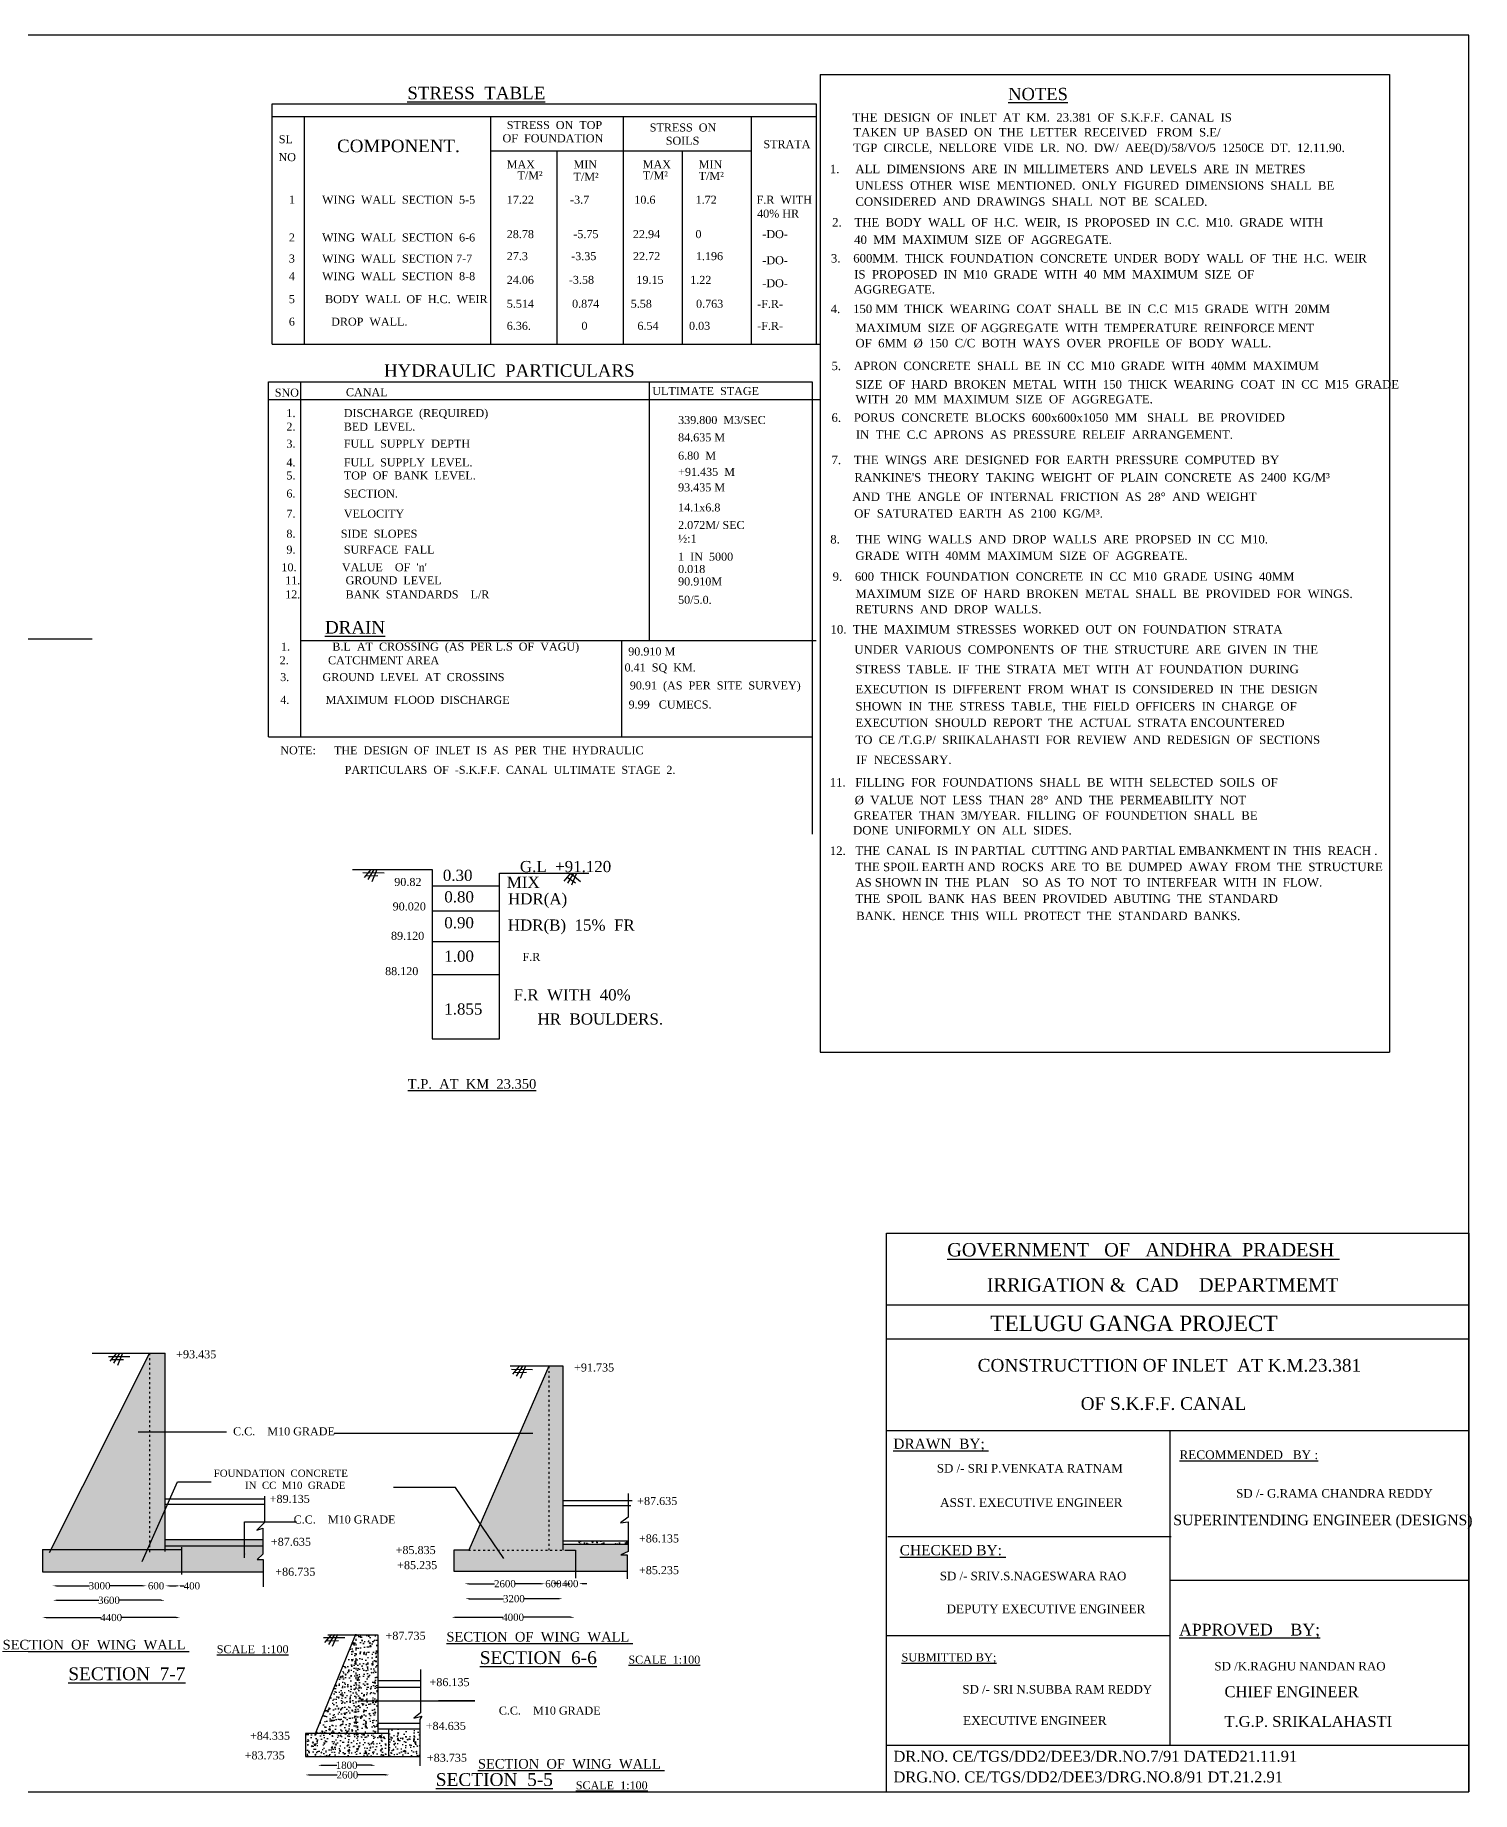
# Model space of a CAD drawing. Header units: millimetres. Extents: x 3593 to 178538, y 3198 to 112980.
# Drawn here: x 88781 to 178538, y 3198 to 112980 of the extents above; entities that cross this region are included whole.
import ezdxf

# ---------------------------------------------------------------- set-up
doc = ezdxf.new("R2010")
doc.units = ezdxf.units.MM
doc.header["$MEASUREMENT"] = 0
doc.header["$PDMODE"] = 66
doc.header["$PDSIZE"] = 170
doc.linetypes.add('ACAD_ISO03W100', pattern=[30, 12, -18])
for name, color, linetype in [('DIM', 5, 'Continuous'), ('DOT LINE', 3, 'ACAD_ISO03W100'), ('DWG. LINE', 1, 'Continuous'), ('HATCH', 2, 'Continuous'), ('RAILING', 4, 'Continuous'), ('TEXT', 7, 'Continuous')]:
    doc.layers.add(name, color=color, linetype=linetype)
doc.layers.add('TITLE', color=7, linetype='Continuous', lineweight=30)
doc.styles.get("Standard").update_dxf_attribs({"font": 'TIMES.TTF', "height": 450})
doc.dimstyles.get("Standard").update_dxf_attribs({"dimtxt": 450, "dimasz": 250, "dimexe": 0.18, "dimexo": 0.0625, "dimgap": 0.09, "dimtad": 0, "dimtih": 1, "dimtoh": 1, "dimdec": 1, "dimzin": 0, "dimdsep": 46, "dimtxsty": 'Standard', "dimcen": 0.09, "dimse1": 1, "dimse2": 1, "dimclrd": 5, "dimclre": 5, "dimclrt": 4, "dimadec": 0, "dimazin": 0, "dimtfac": 1, "dimtdec": 1, "dimtofl": 0, "dimtmove": 0, "dimatfit": 3, "dimfxl": 1, "dimtolj": 1, "dimtzin": 0, "dimarcsym": 0})
pattern_1 = [(50, (0, 0), (717.2602, -62.7521), [75, -825]), (355, (0, 0), (-138.7513, 752.192), [60, -660]), (100.4514, (59.8, -5.2), (578.5094, 689.4395), [63.74, -701.142]), (46.1842, (0, 200), (1067.241, -165.519), [112.5, -1237.5]), (96.6356, (88.9, 186.2), (934.663, 974.118), [95.61, -1051.713]), (351.1842, (0, 200), (934.662, 974.119), [90, -990]), (21, (100, 150), (596.907, -402.619), [75, -825]), (326, (100, 150), (243.3153, 725.15), [60, -660]), (71.4514, (149.74, 116.45), (840.2226, 322.5305), [63.74, -701.142]), (37.5, (0, 0), (12.15986, 332.89385), [0, -652, 0, -670, 0, -662.5]), (7.5, (0, 0), (263.0695, 394.4117), [0, -382, 0, -637, 0, -252.5]), (327.5, (-223, 0), (533.82244, -22.55487), [0, -250, 0, -780, 0, -1035]), (317.5, (-323, 0), (583.1862, 100.105), [0, -325, 0, -518, 0, -735])]

# ---------------------------------------------------------------- blocks, each defined once
blk = doc.blocks.new('*D59')
at = {"layer": 'Defpoints', "color": 0}
for p in [(89228, 14132), (97838, 14132), (97838, 14091)]:
    blk.add_point(p, dxfattribs=at)
at = {"layer": 'DIM', "color": 5, "lineweight": -2}
for p, q in [((89478, 14091), (92886, 14091)), ((97588, 14091), (94181, 14091))]:
    blk.add_line(p, q, dxfattribs=at)
at = {"layer": 'DIM', "color": 5}
for points in [[(89478, 14133), (89478, 14049), (89228, 14091)], [(97588, 14133), (97588, 14049), (97838, 14091)]]:
    blk.add_solid(points, dxfattribs=at)
at = {"layer": 'DIM', "color": 4, "insert": (93533, 14091), "char_height": 450, "attachment_point": 5}
blk.add_mtext('\\A1;4400', dxfattribs=at)
blk = doc.blocks.new('*D60')
at = {"layer": 'Defpoints', "color": 0}
for p in [(89901, 15186), (96886, 15186), (96886, 15170)]:
    blk.add_point(p, dxfattribs=at)
at = {"layer": 'DIM', "color": 5, "lineweight": -2}
for p, q in [((90151, 15170), (92755, 15170)), ((96636, 15170), (94033, 15170))]:
    blk.add_line(p, q, dxfattribs=at)
at = {"layer": 'DIM', "color": 5}
for points in [[(90151, 15212), (90151, 15129), (89901, 15170)], [(96636, 15212), (96636, 15129), (96886, 15170)]]:
    blk.add_solid(points, dxfattribs=at)
at = {"layer": 'DIM', "color": 4, "insert": (93394, 15170), "char_height": 450, "attachment_point": 5}
blk.add_mtext('\\A1;3600', dxfattribs=at)
blk = doc.blocks.new('*D61')
at = {"layer": 'Defpoints', "color": 0}
for p in [(89875, 16101), (95737, 16101), (95737, 16074)]:
    blk.add_point(p, dxfattribs=at)
at = {"layer": 'DIM', "color": 5, "lineweight": -2}
for p, q in [((90125, 16074), (92167, 16074)), ((95487, 16074), (93445, 16074))]:
    blk.add_line(p, q, dxfattribs=at)
at = {"layer": 'DIM', "color": 5}
for points in [[(90125, 16116), (90125, 16032), (89875, 16074)], [(95487, 16116), (95487, 16032), (95737, 16074)]]:
    blk.add_solid(points, dxfattribs=at)
at = {"layer": 'DIM', "color": 4, "insert": (92806, 16074), "char_height": 450, "attachment_point": 5}
blk.add_mtext('\\A1;3000', dxfattribs=at)
blk = doc.blocks.new('*D62')
at = {"layer": 'Defpoints', "color": 0}
for p in [(95737, 16074), (96936, 16074), (96936, 16074)]:
    blk.add_point(p, dxfattribs=at)
at = {"layer": 'DIM', "color": 5, "lineweight": -2}
for p, q in [((95487, 16074), (95237, 16074)), ((97186, 16074), (97436, 16074))]:
    blk.add_line(p, q, dxfattribs=at)
at = {"layer": 'DIM', "color": 5}
for points in [[(95487, 16116), (95487, 16032), (95737, 16074)], [(97186, 16116), (97186, 16032), (96936, 16074)]]:
    blk.add_solid(points, dxfattribs=at)
at = {"layer": 'DIM', "color": 4, "insert": (96336, 16074), "char_height": 450, "attachment_point": 5}
blk.add_mtext('\\A1;600', dxfattribs=at)
blk = doc.blocks.new('*D63')
at = {"layer": 'Defpoints', "color": 0}
for p in [(96936, 16074), (97843, 16074), (97843, 16071)]:
    blk.add_point(p, dxfattribs=at)
at = {"layer": 'DIM', "color": 5, "lineweight": -2}
for p, q in [((97186, 16071), (97593, 16071)), ((97843, 16071), (98093, 16071))]:
    blk.add_line(p, q, dxfattribs=at)
at = {"layer": 'DIM', "color": 5}
for points in [[(97186, 16113), (97186, 16029), (96936, 16071)], [(97593, 16113), (97593, 16029), (97843, 16071)]]:
    blk.add_solid(points, dxfattribs=at)
at = {"layer": 'DIM', "color": 4, "insert": (98574, 16071), "char_height": 450, "attachment_point": 5}
blk.add_mtext('\\A1;400', dxfattribs=at)
blk = doc.blocks.new('*D64')
at = {"layer": 'Defpoints', "color": 0}
for p in [(114800, 14078), (122486, 14106), (122486, 14078)]:
    blk.add_point(p, dxfattribs=at)
at = {"layer": 'DIM', "color": 5, "lineweight": -2}
for p, q in [((115050, 14106), (117995, 14106)), ((122236, 14106), (119290, 14106))]:
    blk.add_line(p, q, dxfattribs=at)
at = {"layer": 'DIM', "color": 5}
for points in [[(115050, 14148), (115050, 14065), (114800, 14106)], [(122236, 14148), (122236, 14065), (122486, 14106)]]:
    blk.add_solid(points, dxfattribs=at)
at = {"layer": 'DIM', "color": 4, "insert": (118643, 14106), "char_height": 450, "attachment_point": 5}
blk.add_mtext('\\A1;4000', dxfattribs=at)
blk = doc.blocks.new('*D65')
at = {"layer": 'Defpoints', "color": 0}
for p in [(115656, 15290), (121724, 15290), (121724, 15269)]:
    blk.add_point(p, dxfattribs=at)
at = {"layer": 'DIM', "color": 5, "lineweight": -2}
for p, q in [((115906, 15269), (118051, 15269)), ((121474, 15269), (119329, 15269))]:
    blk.add_line(p, q, dxfattribs=at)
at = {"layer": 'DIM', "color": 5}
for points in [[(115906, 15311), (115906, 15227), (115656, 15269)], [(121474, 15311), (121474, 15227), (121724, 15269)]]:
    blk.add_solid(points, dxfattribs=at)
at = {"layer": 'DIM', "color": 4, "insert": (118690, 15269), "char_height": 450, "attachment_point": 5}
blk.add_mtext('\\A1;3200', dxfattribs=at)
blk = doc.blocks.new('*D66')
at = {"layer": 'Defpoints', "color": 0}
for p in [(115620, 16238), (120640, 16238), (120640, 16202)]:
    blk.add_point(p, dxfattribs=at)
at = {"layer": 'DIM', "color": 5, "lineweight": -2}
for p, q in [((115870, 16202), (117484, 16202)), ((120390, 16202), (118776, 16202))]:
    blk.add_line(p, q, dxfattribs=at)
at = {"layer": 'DIM', "color": 5}
for points in [[(115870, 16244), (115870, 16160), (115620, 16202)], [(120390, 16244), (120390, 16160), (120640, 16202)]]:
    blk.add_solid(points, dxfattribs=at)
at = {"layer": 'DIM', "color": 4, "insert": (118130, 16202), "char_height": 450, "attachment_point": 5}
blk.add_mtext('\\A1;2600', dxfattribs=at)
blk = doc.blocks.new('*D67')
at = {"layer": 'Defpoints', "color": 0}
for p in [(120640, 16202), (121681, 16202), (121681, 16202)]:
    blk.add_point(p, dxfattribs=at)
at = {"layer": 'DIM', "color": 5, "lineweight": -2}
for p, q in [((120390, 16202), (120140, 16202)), ((121931, 16202), (122181, 16202))]:
    blk.add_line(p, q, dxfattribs=at)
at = {"layer": 'DIM', "color": 5}
for points in [[(120390, 16244), (120390, 16160), (120640, 16202)], [(121931, 16244), (121931, 16160), (121681, 16202)]]:
    blk.add_solid(points, dxfattribs=at)
at = {"layer": 'DIM', "color": 4, "insert": (121161, 16202), "char_height": 450, "attachment_point": 5}
blk.add_mtext('\\A1;600', dxfattribs=at)
blk = doc.blocks.new('*D68')
at = {"layer": 'Defpoints', "color": 0}
for p in [(121681, 16202), (122744, 16210), (122744, 16202)]:
    blk.add_point(p, dxfattribs=at)
at = {"layer": 'DIM', "color": 5, "lineweight": -2}
for p, q in [((121431, 16210), (121181, 16210)), ((122994, 16210), (123244, 16210))]:
    blk.add_line(p, q, dxfattribs=at)
at = {"layer": 'DIM', "color": 5}
for points in [[(121431, 16252), (121431, 16169), (121681, 16210)], [(122994, 16252), (122994, 16169), (122744, 16210)]]:
    blk.add_solid(points, dxfattribs=at)
at = {"layer": 'DIM', "color": 4, "insert": (122213, 16210), "char_height": 450, "attachment_point": 5}
blk.add_mtext('\\A1;400', dxfattribs=at)
blk = doc.blocks.new('*D69')
at = {"layer": 'Defpoints', "color": 0}
for p in [(106445, 4867), (110038, 4867), (110038, 4858)]:
    blk.add_point(p, dxfattribs=at)
at = {"layer": 'DIM', "color": 5, "lineweight": -2}
for p, q in [((106695, 4858), (107627, 4858)), ((109788, 4858), (108855, 4858))]:
    blk.add_line(p, q, dxfattribs=at)
at = {"layer": 'DIM', "color": 5}
for points in [[(106695, 4900), (106695, 4816), (106445, 4858)], [(109788, 4900), (109788, 4816), (110038, 4858)]]:
    blk.add_solid(points, dxfattribs=at)
at = {"layer": 'DIM', "color": 4, "insert": (108241, 4858), "char_height": 450, "attachment_point": 5}
blk.add_mtext('\\A1;1800', dxfattribs=at)
blk = doc.blocks.new('*D70')
at = {"layer": 'Defpoints', "color": 0}
for p in [(105656, 4238), (110915, 4256), (110915, 4238)]:
    blk.add_point(p, dxfattribs=at)
at = {"layer": 'DIM', "color": 5, "lineweight": -2}
for p, q in [((105906, 4256), (107640, 4256)), ((110665, 4256), (108931, 4256))]:
    blk.add_line(p, q, dxfattribs=at)
at = {"layer": 'DIM', "color": 5}
for points in [[(105906, 4298), (105906, 4215), (105656, 4256)], [(110665, 4298), (110665, 4215), (110915, 4256)]]:
    blk.add_solid(points, dxfattribs=at)
at = {"layer": 'DIM', "color": 4, "insert": (108286, 4256), "char_height": 450, "attachment_point": 5}
blk.add_mtext('\\A1;2600', dxfattribs=at)

msp = doc.modelspace()

# ---------------------------------------------------------------- hatches: boundary and pattern name
at = {"layer": 'HATCH'}
h = msp.add_hatch(dxfattribs=at)
h.set_pattern_fill('AR-CONC', color=256, scale=100, style=0)
h.set_pattern_definition(pattern_1)
h.paths.add_polyline_path([(96899.5, 30606), (95934.09, 30606), (95915.5, 30569), (95915.5, 18347.16), (96899.5, 18347.16)])
h.paths.add_polyline_path([(95915.5, 30569), (89773.62, 18347.16), (95915.5, 18347.16)])
h.paths.add_polyline_path([(103035.5, 17724.5), (102653.5, 17724.5), (102996.5, 18044), (102996.5, 18576.5), (96899.5, 18576.5), (96899.5, 18347.16), (97915, 18347.16), (97915, 16949), (103035.5, 16949)])
h.paths.add_polyline_path([(102996.5, 18973.5), (96899.5, 18973.5), (96899.5, 18576.5), (102996.5, 18576.5)])
h.paths.add_polyline_path([(97915, 18347.16), (89244.82, 18347.16), (89244.82, 16949), (97915, 16949)])
h = msp.add_hatch(dxfattribs=at)
h.set_pattern_fill('AR-CONC', color=256, scale=100, style=0)
h.set_pattern_definition(pattern_1)
h.paths.add_polyline_path([(120865, 29798), (115866.5, 18292.5), (120865, 18292.5)])
h.paths.add_polyline_path([(121774, 29798), (120865, 29798), (120865, 18292.5), (121774, 18292.5)])
h.paths.add_polyline_path([(122534, 18292.5), (121872.5, 18292.5), (115866.5, 18292.5), (114939, 18292.5), (114939, 16992), (122534, 16992)])
h.paths.add_polyline_path([(125774.5, 18007), (125381.5, 18007), (125832.5, 18213.5), (125832.5, 18670), (121774, 18670), (121774, 18292.5), (121872.5, 18292.5), (122534, 18292.5), (122534, 16992), (125774.5, 16992)])
h = msp.add_hatch(dxfattribs=at)
h.set_pattern_fill('AR-CONC', color=256, scale=100, style=0)
h.set_pattern_definition(pattern_1)
h.paths.add_polyline_path([(125832.5, 18885), (121774, 18885), (121774, 18670), (125832.5, 18670)])
h = msp.add_hatch(dxfattribs=at)
h.set_pattern_fill('AR-CONC', color=256, scale=100, style=0)
h.set_pattern_definition(pattern_1)
h.paths.add_polyline_path([(108811.5, 13019), (108795.95, 13019), (106303, 6847.5), (108811.5, 6847.5)])
h.paths.add_polyline_path([(110184, 13019), (108811.5, 13019), (108811.5, 6847.5), (110184, 6847.5)])
h.paths.add_polyline_path([(110851, 5403.5), (110851, 6847.5), (105681.5, 6847.5), (105681.5, 5403.5)])
h.paths.add_polyline_path([(110851, 7129), (110851, 5403.5), (112811.5, 5403.5), (112811.5, 7129)])

# ---------------------------------------------------------------- linework, layer by layer
at = {"layer": 'DOT LINE', "ltscale": 10}
for points in [[(95915.5, 30606), (95915.5, 18152)], [(120865, 29798), (120865, 18292.5)], [(115866.5, 18292.5), (121872.5, 18292.5)], [(108811.5, 13057.5), (108811.5, 6847.5)]]:
    msp.add_lwpolyline(points, dxfattribs=at)
at = {"layer": 'DWG. LINE'}
for points in [[(75925, 75317.5), (80943.5, 75317.5), (81451.5, 75750), (81241, 75040), (81886.5, 75315.5), (86973.5, 75315.5), (87544, 75802.5), (87371, 75156), (87931.5, 75253), (92348, 75253)], [(108615.5, 60841), (113584.5, 60841), (113584.5, 50250.5), (117801, 50250.5), (117801, 60616.5), (123374.5, 60616.5)], [(113584.5, 59825.5), (117801, 59825.5)], [(113584.5, 58251), (117801, 58251)], [(113584.5, 56341), (117801, 56341)], [(113584.5, 54281.5), (117801, 54281.5)], [(95934.09, 30606), (89667, 18135)], [(92337.5, 30606), (96899.5, 30606)], [(96899.5, 18217.5), (96899.5, 30606)], [(120865, 29798), (115866.5, 18292.5)], [(121774, 18292.5), (121774, 29798), (118449.5, 29798)], [(96899.5, 21509.5), (103100, 21509.5)], [(96899.5, 21170.5), (103100, 21170.5)], [(103100, 21668), (103100, 20036), (102640, 19559.5), (102996.5, 19668.5), (102996.5, 18044), (102653.5, 17724.5), (103035.5, 17724.5), (103035.5, 16008)], [(121774, 21400), (126070, 21400)], [(121774, 21086), (126003.5, 21086)], [(125827.5, 21853), (125827.5, 20364), (125350.5, 20011), (125832.5, 20069), (125832.5, 18213.5), (125381.5, 18007), (125774.5, 18007), (125774.5, 16502)], [(96899.5, 18973.5), (102996.5, 18973.5)], [(121774, 18885), (125832.5, 18885)], [(121774, 18670), (125832.5, 18670)], [(89244.82, 18347.16), (89244.82, 16949), (103034.5, 16949)], [(89244.82, 18347.16), (97958, 18347.16)], [(96899.5, 18576.5), (102996.5, 18576.5)], [(97915, 18497.5), (97915, 16777)], [(115866.5, 18292.5), (114939, 18292.5), (114939, 16992), (125774.5, 16992)], [(121872.5, 18292.5), (122534, 18292.5), (122534, 16554.5)], [(106303, 6847.5), (108811.5, 13057.5)], [(107059, 13019), (110184, 13019), (110184, 6847.5)], [(110184, 10154), (112854.5, 10154)], [(112854.5, 10835), (112854.5, 8127.5), (112443.5, 7803), (112940.5, 7922.5), (112811.5, 7717), (112811.5, 4833.5)], [(110184, 9747), (112854.5, 9747)], [(105681.5, 6847.5), (105681.5, 5403.5), (112811.5, 5403.5)], [(110851, 6847.5), (105681.5, 6847.5)], [(110184, 7489.5), (112811.5, 7489.5)], [(110184, 7129), (112811.5, 7129)], [(110851, 7143), (110851, 5403.5)]]:
    msp.add_lwpolyline(points, dxfattribs=at)
at = {"layer": 'HATCH'}
for points in [[(109260.5, 60643), (110586, 60638)], [(109754, 60834.5), (109328, 60331.5)], [(109418.34, 60438.17), (110196, 60456)], [(109946.5, 60834.5), (109562, 60207)], [(110133.5, 60834.5), (109806, 60077)], [(122231, 60616.5), (121805, 60113.5)], [(122423.5, 60616.5), (122039, 59989)], [(122231, 60616.5), (122851, 60082.5)], [(122610.5, 60616.5), (122283, 59859)], [(122018, 60365), (122544.5, 59999)], [(93372.5, 30414.5), (94698, 30409.5)], [(93866, 30606), (93440, 30103)], [(93530.34, 30209.67), (94308, 30227.5)], [(94058.5, 30606), (93674, 29978.5)], [(94245.5, 30606), (93918, 29848.5)], [(119030, 29798), (118604, 29295)], [(119222.5, 29798), (118838, 29170.5)], [(119409.5, 29798), (119082, 29040.5)], [(118536.5, 29606.5), (119862, 29601.5)], [(118694.34, 29401.67), (119472, 29419.5)], [(106797.85, 12839.87), (108123.35, 12834.87)], [(107291.35, 13031.37), (106865.35, 12528.37)], [(106955.69, 12635.05), (107733.35, 12652.87)], [(107483.85, 13031.37), (107099.35, 12403.87)], [(107670.85, 13031.37), (107343.35, 12273.87)]]:
    msp.add_lwpolyline(points, dxfattribs=at)
at = {"layer": 'RAILING'}
for p, q in [((137834.5, 110526), (173385.5, 110526)), ((137834.5, 110526), (137834.5, 49414.5)), ((173385.5, 110526), (173385.5, 49414.5)), ((103593, 93664.5), (137834.5, 93664.5)), ((103358.44, 69123), (137334.44, 69123)), ((137834.5, 49414.5), (173385.5, 49414.5))]:
    msp.add_line(p, q, dxfattribs=at)
for points in [[(103593, 93664.5), (103593, 108686.93), (137569, 108686.93), (137569, 93664.5)], [(103593, 107903.27), (137569, 107903.27)], [(105592.06, 107903.27), (105592.06, 93664.5)], [(117219.17, 107903.27), (117219.17, 93664.5)], [(125508.52, 107903.27), (125508.52, 93664.5)], [(133520.1, 107903.27), (133520.1, 93664.5)], [(117219.17, 105740.5), (133520.1, 105740.5)], [(121374.18, 105740.5), (121374.18, 93664.5)], [(129213.12, 105740.5), (129213.12, 93664.5)], [(103358.44, 90901.43), (103358.44, 91305.5)], [(103358.44, 91305.5), (137334.44, 91305.5)], [(103358.44, 69123), (103358.44, 91305.5)], [(105357.5, 91305.5), (105357.5, 69123)], [(127138.16, 91305.5), (127138.16, 75139.09)], [(137334.44, 91305.5), (137334.44, 63045.26)], [(103375.44, 90202), (137834.5, 90202)], [(105357.5, 75139.09), (137569, 75139.09)], [(125421.94, 75139.09), (125421.94, 69123)]]:
    msp.add_lwpolyline(points, dxfattribs=at)
at = {"layer": 'TITLE', "lineweight": 30}
for p, q in [((141977.82, 38119.82), (178352, 38119.82)), ((178352, 38119.82), (178352, 3198)), ((141977.82, 33643.27), (178352, 33643.27)), ((141977.82, 31510.27), (178352, 31510.27)), ((141977.82, 25779.13), (178352, 25779.13)), ((142053.6, 19159.49), (159745.04, 19159.49)), ((141977.82, 12971.29), (159669.26, 12971.29)), ((178352, 6087.15), (141977.82, 6087.15)), ((141977.82, 3198), (178352, 3198))]:
    msp.add_line(p, q, dxfattribs=at)
at = {"layer": 'TITLE'}
msp.add_lwpolyline([(178352, 112980), (3593, 112980), (3593, 3198), (178352, 3198)], close=True, dxfattribs=at)
msp.add_lwpolyline([(141977.82, 3198), (141977.82, 38119.82)], dxfattribs=at)
at = {"layer": 'TITLE', "lineweight": 30}
for points in [[(159669.26, 25779.13), (159669.26, 6087.15)], [(159669.26, 16425.13), (178352, 16425.13)]]:
    msp.add_lwpolyline(points, dxfattribs=at)

# ---------------------------------------------------------------- texts
at = {"layer": 'TEXT'}
for s, height, p in [('%%USTRESS  TABLE', 784.0538, (112032.39, 108973.55)), ('%%UNOTES', 767.695, (149565.5, 108918.5)), ('STRESS  ON  TOP  ', 500, (118244.94, 107112.02)), ('THE  DESIGN  OF  INLET  AT  KM.  23.381  OF  S.K.F.F.  CANAL  IS', 527.7904, (139847.07, 107573.97)), ('SL', 500, (104001.74, 106226.19)), ('OF  FOUNDATION', 500, (117981.44, 106285.03)), ('STRESS  ON', 500, (127177.21, 106958.52)), ('SOILS', 500, (128177.98, 106131.53)), ('TAKEN  UP  BASED  ON  THE  LETTER  RECEIVED   FROM  S.E/', 527.7904, (139903.07, 106649.49)), ('NO', 500, (103985.82, 105104.87)), ('COMPONENT.', 784.054, (107645.52, 105666.62)), ('STRATA', 500, (134278.91, 105914.34)), ('TGP  CIRCLE,  NELLORE  VIDE  LR.  NO.  DW/  AEE(D)/58/VO/5  1250CE  DT.  12.11.90.', 527.7904, (139891.57, 105675.06)), ('MAX', 500, (118244.94, 104655.94)), ('T/M²', 500, (118913.68, 103969.62)), ('T/M²', 500, (122415.31, 103875.1)), ('MIN', 500, (122415.31, 104655.94)), ('T/M²', 500, (126742.55, 103963.1)), ('MAX', 500, (126742.55, 104655.94)), ('T/M²', 500, (130236.53, 103934.5)), ('MIN', 500, (130236.53, 104655.94)), (' 1.     ALL  DIMENSIONS  ARE  IN  MILLIMETERS  AND  LEVELS  ARE  IN  METRES', 527.7904, (138230.7, 104352.84)), ('UNLESS  OTHER  WISE  MENTIONED.  ONLY  FIGURED  DIMENSIONS  SHALL  BE', 527.7904, (140026.07, 103317.69)), ('1         WING  WALL  SECTION  5-5', 500, (104631.49, 102448.97)), ('17.22', 500, (118244.94, 102444.94)), ('-3.7', 500, (122198.94, 102444.94)), ('10.6', 500, (126213.94, 102444.94)), ('1.72', 500, (130041.94, 102444.94)), ('F.R  WITH', 500, (133851.94, 102444.94)), ('CONSIDERED  AND  DRAWINGS  SHALL  NOT  BE  SCALED.', 527.7904, (140026.07, 102314.08)), ('40%%% HR', 500, (133886.94, 101575.44)), ('2.    THE  BODY  WALL  OF  H.C.  WEIR,  IS  PROPOSED  IN  C.C.  M10.  GRADE  WITH', 527.7904, (138573.81, 101019.8)), ('2         WING  WALL  SECTION  6-6', 500, (104631.49, 100083.91)), ('28.78', 500, (118244.94, 100294.44)), ('-5.75', 500, (122401.94, 100294.44)), ('22.94', 500, (126126.44, 100294.44)), ('0', 500, (130033.94, 100294.44)), ('-DO-', 500, (134211.94, 100294.44)), ('40  MM  MAXIMUM  SIZE  OF  AGGREGATE.', 527.7904, (139948.07, 99932.19)), ('3         WING  WALL  SECTION 7-7', 500, (104631.49, 98768.21)), ('27.3', 500, (118244.94, 98918.94)), ('-3.35', 500, (122271.44, 98918.94)), ('22.72', 500, (126130.94, 98918.94)), ('1.196', 500, (130060.94, 98918.94)), ('-DO-', 500, (134211.94, 98660.44)), ('3.    600MM.  THICK  FOUNDATION  CONCRETE  UNDER  BODY  WALL  OF  THE  H.C.  WEIR', 527.7904, (138496.31, 98770.8)), ('4         WING  WALL  SECTION  8-8', 500, (104631.49, 97666.6)), ('24.06', 500, (118244.94, 97436.44)), ('-3.58', 500, (122125.44, 97436.44)), ('19.15', 500, (126342.44, 97436.44)), ('1.22', 500, (129706.94, 97436.44)), ('-DO-', 500, (134211.94, 97227.44)), ('IS  PROPOSED  IN  M10  GRADE  WITH  40  MM  MAXIMUM  SIZE  OF', 527.7904, (139948.57, 97767.78)), ('5          BODY  WALL  OF  H.C.  WEIR', 500, (104631.49, 96232.07)), (' AGGREGATE.', 527.7904, (139731.07, 96836.04)), ('5.514', 500, (118244.94, 95943.94)), ('0.874', 500, (122324.44, 95943.94)), ('5.58', 500, (125986.94, 95943.94)), ('0.763', 500, (130069.94, 95943.94)), ('-F.R-', 500, (133886.94, 95931.94)), ('4.    150 MM  THICK  WEARING  COAT  SHALL  BE  IN  C.C  M15  GRADE  WITH  20MM', 527.7904, (138484.81, 95613.49)), ('6            DROP  WALL.', 500, (104631.49, 94824.25)), ('6.36.', 500, (118244.94, 94563.44)), ('0', 500, (122911.94, 94563.44)), ('6.54', 500, (126408.94, 94563.44)), ('0.03', 500, (129632.44, 94563.44)), ('-F.R-', 500, (133886.94, 94563.44)), ('MAXIMUM  SIZE  OF AGGREGATE  WITH  TEMPERATURE  REINFORCE MENT', 527.7904, (140026.07, 94421.7)), ('OF  6MM  %%C  150  C/C  BOTH  WAYS  OVER  PROFILE  OF  BODY  WALL.', 527.7904, (140026.07, 93470.36)), ('HYDRAULIC  PARTICULARS', 784.0538, (110573.28, 91627.53)), ('5.    APRON  CONCRETE  SHALL  BE  IN  CC  M10  GRADE  WITH  40MM  MAXIMUM', 527.7904, (138532.31, 92046.91)), ('SIZE  OF  HARD  BROKEN  METAL  WITH  150  THICK  WEARING  COAT  IN  CC  M15  GRADE', 527.7904, (140026.07, 90896.94)), ('SNO', 500, (103751.26, 90390.69)), ('CANAL', 500, (108198.51, 90416.5)), ('ULTIMATE  STAGE', 500, (127333.5, 90491.5)), ('WITH  20  MM  MAXIMUM  SIZE  OF  AGGREGATE.', 527.7904, (140026.07, 89966.51)), ('1.                DISCHARGE  (REQUIRED)', 500, (104477.72, 89112.75)), ('339.800  M3/SEC', 500, (128948.77, 88678)), ('6.    PORUS  CONCRETE  BLOCKS  600x600x1050  MM   SHALL   BE  PROVIDED  ', 527.7904, (138532.31, 88815.64)), ('2.                BED  LEVEL.     ', 500, (104477.72, 88261.45)), ('84.635 M', 500, (128948.77, 87593)), ('IN  THE  C.C  APRONS  AS  PRESSURE  RELEIF  ARRANGEMENT.', 527.7904, (140050.57, 87752.9)), ('3.                FULL  SUPPLY  DEPTH            ', 500, (104477.72, 87200.67)), ('6.80  M', 500, (128948.77, 86454)), ('4.                FULL  SUPPLY  LEVEL.     ', 500, (104477.72, 86028.71)), ('5.                TOP  OF  BANK  LEVEL.', 500, (104477.72, 85211.77)), ('+91.435  M', 500, (128948.77, 85438)), ('7.    THE  WINGS  ARE  DESIGNED  FOR  EARTH  PRESSURE  COMPUTED  BY', 527.7904, (138532.31, 86168.97)), ('6.                SECTION.    ', 500, (104477.72, 84083.79)), ('93.435 M', 500, (128948.77, 84467.5)), ("RANKINE'S  THEORY  TAKING  WEIGHT  OF  PLAIN  CONCRETE  AS  2400  KG/M³", 527.7904, (139968.07, 85081.73)), ('14.1x6.8', 500, (128948.77, 83214.5)), ('AND  THE  ANGLE  OF  INTERNAL  FRICTION  AS  28%%D  AND  WEIGHT', 527.7904, (139833.57, 83869.03)), ('7.                VELOCITY   ', 500, (104477.72, 82828.17)), ('2.072M/ SEC', 500, (128948.77, 82117.5)), ('OF  SATURATED  EARTH  AS  2100  KG/M³.', 527.7904, (139949.07, 82826.1)), ('8.               SIDE  SLOPES      ', 500, (104477.72, 81572.54)), ('½:1', 500, (128948.77, 81269.5)), (' 8.     THE  WING  WALLS  AND  DROP  WALLS  ARE  PROPSED  IN  CC  M10.', 527.7904, (138256.31, 81212.46)), ('9.                SURFACE  FALL  ', 500, (104477.72, 80578.37)), ('1  IN  5000', 500, (128948.77, 80139)), ('GRADE  WITH  40MM  MAXIMUM  SIZE  OF  AGGREATE.', 527.7904, (140026.07, 80182.68)), ("10.               VALUE    OF  'n'  ", 500, (104167.22, 79478.66)), ('11.               GROUND  LEVEL', 500, (104401.78, 78657.6)), ('90.910M', 500, (128948.77, 78590.5)), ('0.018', 500, (128948.77, 79367)), ('9.    600  THICK  FOUNDATION  CONCRETE  IN  CC  M10  GRADE  USING  40MM', 527.7904, (138601.31, 78879.68)), ('12.               BANK  STANDARDS    L/R  ', 500, (104401.78, 77779.53)), ('50/5.0.', 500, (128948.77, 77443)), ('MAXIMUM  SIZE  OF  HARD  BROKEN  METAL  SHALL  BE  PROVIDED  FOR  WINGS.', 527.7904, (140026.07, 77805.58)), ('RETURNS  AND  DROP  WALLS.', 527.7904, (140026.07, 76843.79)), ('%%UDRAIN', 784.054, (106889.52, 75581.82)), ('10.  THE  MAXIMUM  STRESSES  WORKED  OUT  ON  FOUNDATION  STRATA', 527.7904, (138472.81, 75582.68)), ('1.              B.L  AT  CROSSING  (AS  PER L.S  OF  VAGU)', 500, (104139, 74516.5)), ('90.910 M', 500, (125834, 74214.91)), ('UNDER  VARIOUS  COMPONENTS  OF  THE  STRUCTURE  ARE  GIVEN  IN  THE', 527.7904, (139963.07, 74317.72)), ('2.             CATCHMENT AREA', 500, (104057, 73665)), ('0.41  SQ  KM.', 500, (125604, 73213.56)), ('STRESS  TABLE.  IF  THE  STRATA  MET  WITH  AT  FOUNDATION  DURING', 527.7904, (140026.07, 73100.85)), ('3.           GROUND  LEVEL  AT  CROSSINS  ', 500, (104091.5, 72613)), ('90.91  (AS  PER  SITE  SURVEY)', 500, (125931.5, 72090.85)), ('4.            MAXIMUM  FLOOD  DISCHARGE    ', 500, (104095, 71190.5)), ('9.99   CUMECS.', 500, (125855.5, 70898.32)), ('EXECUTION  IS  DIFFERENT  FROM  WHAT  IS  CONSIDERED  IN  THE  DESIGN', 527.7904, (140026.07, 71844.97)), ('EXECUTION  SHOULD  REPORT  THE  ACTUAL  STRATA ENCOUNTERED', 527.7904, (140026.07, 69740.08)), ('SHOWN  IN  THE  STRESS  TABLE,  THE  FIELD  OFFICERS  IN  CHARGE  OF', 527.7904, (140026.07, 70775.05)), ('TO  CE /T.G.P/  SRIIKALAHASTI  FOR  REVIEW  AND  REDESIGN  OF  SECTIONS', 527.7904, (140026.07, 68680.1)), ('NOTE:      THE  DESIGN  OF  INLET  IS  AS  PER  THE  HYDRAULIC', 500, (104095, 68036)), ('PARTICULARS  OF  -S.K.F.F.  CANAL  ULTIMATE  STAGE  2.', 500, (108119, 66816.5)), ('IF  NECESSARY.', 527.7904, (140073, 67434)), ('11.   FILLING  FOR  FOUNDATIONS  SHALL  BE  WITH  SELECTED  SOILS  OF', 527.7904, (138419.81, 66022.41)), ('%%C  VALUE  NOT  LESS  THAN  28%%D  AND  THE  PERMEABILITY  NOT  ', 527.7904, (139981.57, 64914.89)), ('GREATER  THAN  3M/YEAR.  FILLING  OF  FOUNDETION  SHALL  BE', 527.7904, (139933.07, 63953.06)), ('DONE  UNIFORMLY  ON  ALL  SIDES.', 527.7904, (139879.07, 63029.68)), ('12.   THE  CANAL  IS  IN PARTIAL  CUTTING AND PARTIAL EMBANKMENT IN  THIS  REACH . ', 527.7904, (138426.31, 61748.82)), ('0.30', 700, (114253.5, 60126.32)), ('MIX', 700, (118244.5, 59692)), ('G.L  +91.120', 700, (119065, 60673.32)), ('THE SPOIL EARTH AND  ROCKS  ARE  TO  BE  DUMPED  AWAY  FROM  THE  STRUCTURE  ', 527.7904, (140003.57, 60734.75)), ('90.82', 500, (111217, 59811.32)), ('0.80', 700, (114343, 58779.82)), ('HDR(A) ', 700, (118322.5, 58655.82)), ('AS SHOWN IN  THE  PLAN    SO  AS  TO  NOT  TO  INTERFEAR  WITH  IN  FLOW.', 527.7904, (140026.07, 59772.96)), ('THE  SPOIL  BANK  HAS  BEEN  PROVIDED  ABUTING  THE  STANDARD', 527.7904, (140026.07, 58748.66)), ('90.020', 500, (111115, 58280.32)), ('BANK.  HENCE  THIS  WILL  PROTECT  THE  STANDARD  BANKS.', 527.7904, (140073.57, 57676.72)), ('0.90', 700, (114343, 57162.32)), ('HDR(B)  15%%%  FR', 700, (118309, 57014.82)), ('89.120', 500, (111013, 56443.32)), ('1.00', 700, (114343, 55073.82)), ('F.R', 500, (119227.5, 55126.32)), ('88.120', 500, (110645, 54238.32)), ('F.R  WITH  40%%%', 700, (118676, 52656.32)), ('1.855', 700, (114343, 51771.32)), ('HR  BOULDERS.', 700, (120167.5, 51145.82)), ('+93.435', 500, (97593.51, 30293.24)), ('+91.735', 500, (122450.51, 29467.74)), ('C.C.    M10 GRADE', 500, (101148.42, 25479.35)), ('FOUNDATION  CONCRETE', 450, (99938.47, 22882.54)), ('IN  CC  M10  GRADE', 450, (101893, 22130)), ('+89.135', 500, (103435.51, 21257.24)), ('+87.635', 500, (126395.01, 21125.24)), ('C.C.    M10 GRADE', 500, (104932.42, 19968.85)), ('+87.635', 500, (103509.51, 18573.74)), ('+86.135', 500, (126502.51, 18784.74)), ('+85.835', 500, (111303.01, 18058.24)), ('+85.235', 500, (111397.51, 17117.74)), ('+86.735', 500, (103783.01, 16702.24)), ('+85.235', 500, (126502.51, 16803.74)), ('+87.735', 500, (110671.01, 12704.74)), ('+86.135', 500, (113419.01, 9805.24)), ('C.C.    M10 GRADE', 500, (117747.92, 8027.35)), ('+84.335', 500, (102202.01, 6452.24)), ('+84.635', 500, (113185.01, 7070.74)), ('+83.735', 500, (101872.01, 5229.74)), ('+83.735', 500, (113254.01, 5078.24))]:
    msp.add_text(s, height=height, dxfattribs=at).set_placement(p)
at = {"layer": 'TITLE'}
for s, height, p in [('%%UT.P.  AT  KM  23.350', 600, (112059.48, 47142.5)), ('%%USECTION  OF  WING  WALL ', 600, (114475.52, 12593.98)), ('%%USECTION  OF  WING  WALL ', 600, (86746.02, 12097.98)), ('%%USCALE  1:100', 500, (100125.5, 11863.5)), ('%%USECTION  7-7', 800, (90852.7, 10177.11)), ('%%USECTION  6-6', 800, (116556.19, 11187.06)), ('%%USCALE  1:100', 500, (125844.5, 11210)), ('%%USECTION  OF  WING  WALL ', 600, (116443.52, 4651.98)), ('%%USECTION  5-5', 800, (113810.5, 3568.5)), ('%%USCALE  1:100', 500, (122558.5, 3356.5))]:
    msp.add_text(s, height=height, dxfattribs=at).set_placement(p)
at = {"layer": 'TITLE', "lineweight": 30}
for s, height, p in [('%%UGOVERNMENT   OF   ANDHRA  PRADESH ', 837.7127, (145763.03, 36658.33)), ('IRRIGATION &  CAD    DEPARTMEMT ', 837.7127, (148235.02, 34461.4)), ('TELUGU GANGA PROJECT', 963.667, (148452.96, 31995.28)), ('CONSTRUCTTION OF INLET  AT K.M.23.381', 795.3462, (147663.59, 29459.06)), ('OF S.K.F.F. CANAL', 795.3462, (154101.59, 27065.09)), ('%%UDRAWN  BY; ', 636.3224, (142395.72, 24635.44)), ('%%URECOMMENDED   BY :', 546.078, (160272.59, 23992.94)), ('SD /- SRI P.VENKATA RATNAM', 533.05, (145116.55, 23153.04)), ('SD /- G.RAMA CHANDRA REDDY', 533.05, (163816.37, 21582.55)), ('ASST. EXECUTIVE ENGINEER', 546.8402, (145313.27, 21004.19)), ('SUPERINTENDING ENGINEER (DESIGNS)', 651.5543, (159884.73, 19861.14)), ('%%UCHECKED BY: ', 636.3224, (142796.69, 17987.09)), ('SD /- SRIV.S.NAGESWARA RAO', 533.05, (145300.25, 16422.09)), ('DEPUTY EXECUTIVE ENGINEER', 546.8402, (145714.23, 14355.84)), ('%%UAPPROVED    BY;', 734.2182, (160243.41, 12969.4)), ('%%USUBMITTED BY;', 513.9557, (142901.17, 11346.68)), ('SD /K.RAGHU NANDAN RAO', 533.05, (162457.21, 10786.19)), ('SD /- SRI N.SUBBA RAM REDDY', 533.05, (146708.14, 9342.53)), ('CHIEF ENGINEER', 681.7253, (163086.84, 9115.83)), ('EXECUTIVE ENGINEER', 546.8402, (146751.4, 7382.65)), ('T.G.P. SRIKALAHASTI', 681.7253, (163086.84, 7258.9)), ('DR.NO. CE/TGS/DD2/DEE3/DR.NO.7/91 DATED21.11.91', 681.7253, (142399.22, 5080.68)), ('DRG.NO. CE/TGS/DD2/DEE3/DRG.NO.8/91 DT.21.2.91', 681.7253, (142399.22, 3789.18))]:
    msp.add_text(s, height=height, dxfattribs=at).set_placement(p)

# ---------------------------------------------------------------- dimensions: what is measured, and where the dimension line sits
at = {"layer": 'DIM'}
for p1, p2, distance, text, picture, middle in [((115619.5, 16238), (120640.5, 16238), -36, '2600', '*D66', (118130, 16202)), ((120640.5, 16202), (121681, 16202), 0, '600', '*D67', (121160.75, 16202)), ((121681, 16202), (122744.5, 16202), 8.5, '400', '*D68', (122212.75, 16210.5)), ((89875, 16101), (95737, 16101), -27, '3000', '*D61', (92806, 16074)), ((89901, 15185.5), (96886.5, 15185.5), -15, '3600', '*D60', (93393.75, 15170.5)), ((95737, 16074), (96935.5, 16074), 0, '600', '*D62', (96336.25, 16074)), ((96935.5, 16074), (97843, 16074), -3, '400', '*D63', (98574.4, 16071)), ((115655.5, 15290.5), (121724.5, 15290.5), -21.5, '3200', '*D65', (118690, 15269)), ((89228, 14132), (97838.5, 14132), -41, '4400', '*D59', (93533.25, 14091)), ((114800, 14078), (122485.5, 14078), 28.5, '4000', '*D64', (118642.75, 14106.5)), ((105656.5, 4238.5), (110915, 4238.5), 18, '2600', '*D70', (108285.75, 4256.5)), ((106445, 4867), (110037.5, 4867), -9, '1800', '*D69', (108241.25, 4858))]:
    dim = msp.add_aligned_dim(p1=p1, p2=p2, distance=distance, text=text, dimstyle='Standard', dxfattribs=at)
    dim.commit()
    dim.dimension.update_dxf_attribs({"geometry": picture, "text_midpoint": middle})

# ---------------------------------------------------------------- leaders
for points in [[(95223, 25694.5), (100729, 25694.5)], [(119873.5, 25601), (107457.5, 25601)], [(95463.5, 17600), (97670.5, 22562.5), (99788, 22562.5)], [(118072.5, 17781), (115034, 22211.5), (111176.5, 22211.5)], [(101865.5, 17829), (101865.5, 20081.5), (105102.5, 20081.5)], [(108985, 8893.5), (116247, 8893.5), (113973, 8893.5)]]:
    msp.add_leader(points, dimstyle='Standard', override={"dimgap": 0.09, "dimtad": 0}, dxfattribs=at)

doc.saveas('drawing.dxf')
